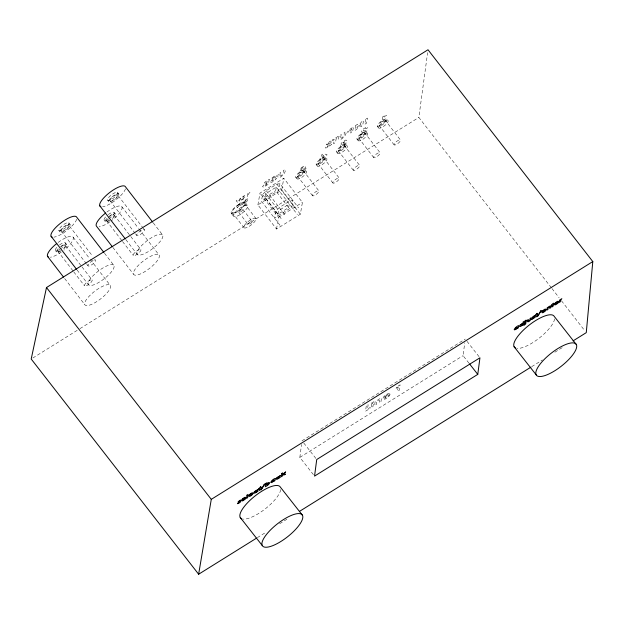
<?xml version="1.0" encoding="UTF-8"?>
<svg xmlns="http://www.w3.org/2000/svg" width="624" height="624" viewBox="0 0 624 624"><rect width="100%" height="100%" fill="white"/><g stroke="black" fill="none" stroke-linecap="round" stroke-linejoin="round"><path stroke-width="0.47" stroke-dasharray="3.12 2.34" d="M313.373 474.607L299.84 457.376L301.532 444.475M468.944 363.145L463.055 355.657L464.755 342.755M551.374 287.789L418.844 117.437L427.619 52.627M257.899 204.883L259.974 193.097L283.795 178.253L302.414 202.418L300.347 214.196L276.526 229.039L257.899 204.883L281.72 190.031L283.795 178.253M280.059 225.35L261.433 201.185L262.603 194.54L266.245 190.679L276.806 184.096L279.95 183.729L298.568 207.886M278.101 214.188L278.741 210.569L289.302 203.978L288.67 207.597L278.101 214.188L265.083 197.293L265.715 193.674L276.284 187.091L297.398 214.539M288.67 207.597L275.652 190.71L276.284 187.091M279.95 183.729L278.78 190.382L261.433 201.185M276.526 229.039L278.593 217.261L259.974 193.097M331.445 141.913L327.358 146.64L331.57 144.121L330.876 144.986L327.6 147.545L325.595 148.052L325.829 146.874L329.768 142.498L327.467 144.214L326.196 144.448L329.706 141.554A3.229 0.975 -37.6 0 1 331.009 141.055L331.523 141.11A2.847 0.858 -37.6 0 1 331.445 141.913M265.083 197.293L275.652 190.71M32.854 357.997L79.139 329.144M79.966 328.63L418.844 117.437M278.593 217.261L302.414 202.418M302.016 440.794L465.239 339.074M299.84 457.376L463.055 355.657M257.314 537.662L265.582 532.514M279.63 523.754L287.898 518.606M531.726 366.647L542.467 359.947M554.869 352.217L563.129 347.069M467.002 341.32L479.357 357.053M303.787 443.04L316.142 458.773M551.975 288.553L559.135 297.765M561.522 300.83L584.805 330.759M386.981 119.239A5.998 1.81 -37.6 0 1 380.492 126.017A5.998 1.81 -37.6 0 1 379.049 123.178A5.998 1.81 -37.6 0 1 386.981 119.239L388.144 120.744A5.998 1.81 -37.6 0 1 381.654 127.53A5.998 1.81 -37.6 0 1 380.211 124.683A5.998 1.81 -37.6 0 1 388.144 120.744M385.375 120.424A4.001 1.209 -37.6 0 1 381.053 124.948A4.001 1.209 -37.6 0 1 380.086 123.053A4.001 1.209 -37.6 0 1 385.375 120.424L400.507 140.057A4.001 1.209 -37.6 0 1 396.178 144.581A4.001 1.209 -37.6 0 1 395.218 142.685A4.001 1.209 -37.6 0 1 400.507 140.057M378.971 125.19L394.095 144.823M377.364 126.383L378.526 127.897M366.577 131.953A5.998 1.81 -37.6 0 1 360.087 138.731A5.998 1.81 -37.6 0 1 358.644 135.892A5.998 1.81 -37.6 0 1 366.577 131.953L367.739 133.458A5.998 1.81 -37.6 0 1 361.249 140.244A5.998 1.81 -37.6 0 1 359.814 137.397A5.998 1.81 -37.6 0 1 367.739 133.458M364.978 133.138A4.001 1.209 -37.6 0 1 360.649 137.662A4.001 1.209 -37.6 0 1 359.689 135.767A4.001 1.209 -37.6 0 1 364.978 133.138L380.102 152.771A4.001 1.209 -37.6 0 1 375.781 157.295A4.001 1.209 -37.6 0 1 374.821 155.399A4.001 1.209 -37.6 0 1 380.102 152.771M358.566 137.904L373.698 157.537M356.959 139.097L358.129 140.611M346.172 144.667A5.998 1.81 -37.6 0 1 339.682 151.445A5.998 1.81 -37.6 0 1 338.247 148.606A5.998 1.81 -37.6 0 1 346.172 144.667L347.342 146.172A5.998 1.81 -37.6 0 1 340.844 152.958A5.998 1.81 -37.6 0 1 339.409 150.119A5.998 1.81 -37.6 0 1 347.342 146.172M344.573 145.86A4.001 1.209 -37.6 0 1 340.244 150.376A4.001 1.209 -37.6 0 1 339.284 148.481A4.001 1.209 -37.6 0 1 344.573 145.86L359.705 165.485A4.001 1.209 -37.6 0 1 355.376 170.009A4.001 1.209 -37.6 0 1 354.416 168.113A4.001 1.209 -37.6 0 1 359.705 165.485M338.161 150.626L353.293 170.251M336.562 151.811L337.724 153.325M325.775 157.381A5.998 1.81 -37.6 0 1 319.285 164.167A5.998 1.81 -37.6 0 1 317.842 161.32A5.998 1.81 -37.6 0 1 325.775 157.381L326.937 158.894A5.998 1.81 -37.6 0 1 320.447 165.672A5.998 1.81 -37.6 0 1 319.004 162.833A5.998 1.81 -37.6 0 1 326.937 158.894M324.168 158.574A4.001 1.209 -37.6 0 1 319.847 163.09A4.001 1.209 -37.6 0 1 318.88 161.203A4.001 1.209 -37.6 0 1 324.168 158.574L339.3 178.199A4.001 1.209 -37.6 0 1 334.971 182.723A4.001 1.209 -37.6 0 1 334.012 180.827A4.001 1.209 -37.6 0 1 339.3 178.199M317.764 163.34L332.888 182.965M316.157 164.525L317.32 166.039M305.37 170.095A5.998 1.81 -37.6 0 1 298.88 176.881A5.998 1.81 -37.6 0 1 297.437 174.034A5.998 1.81 -37.6 0 1 305.37 170.095L306.532 171.608A5.998 1.81 -37.6 0 1 300.043 178.386A5.998 1.81 -37.6 0 1 298.607 175.547A5.998 1.81 -37.6 0 1 306.532 171.608M303.771 171.288A4.001 1.209 -37.6 0 1 299.442 175.812A4.001 1.209 -37.6 0 1 298.483 173.917A4.001 1.209 -37.6 0 1 303.771 171.288L318.895 190.921A4.001 1.209 -37.6 0 1 314.574 195.437A4.001 1.209 -37.6 0 1 313.615 193.541A4.001 1.209 -37.6 0 1 318.895 190.921M297.359 176.054L312.491 195.686M295.753 177.247L296.923 178.753M281.72 190.031L300.347 214.196M276.806 184.096L295.433 208.26M266.245 190.679L284.864 214.843M265.715 193.674L278.741 210.569M262.603 194.54L281.229 218.696M245.372 202.792L247.697 205.819M244.327 203.463L255.965 218.564M242.853 209.344L252.158 221.419M238.813 212.347L248.126 224.422M232.214 212.472L243.851 227.573M231.169 213.143L233.501 216.161M153.254 222.846L162.716 235.115A15.998 4.828 -37.6 0 1 145.408 253.204A15.998 4.828 -37.6 0 1 141.562 245.622A15.998 4.828 -37.6 0 1 162.716 235.115M117.694 192.574A6.295 1.903 -37.6 0 1 110.885 199.696A6.295 1.903 -37.6 0 1 109.372 196.708A6.295 1.903 -37.6 0 1 117.694 192.574L118.864 194.087A6.295 1.903 -37.6 0 1 112.047 201.209A6.295 1.903 -37.6 0 1 110.534 198.221A6.295 1.903 -37.6 0 1 118.864 194.087M117.655 194.984A4.789 1.443 -37.6 0 1 112.468 200.398A4.789 1.443 -37.6 0 1 111.322 198.128A4.789 1.443 -37.6 0 1 117.655 194.984L142.639 227.401M143.231 228.166L144.425 229.71A4.789 1.443 -37.6 0 1 139.238 235.131A4.789 1.443 -37.6 0 1 138.091 232.861A4.789 1.443 -37.6 0 1 144.425 229.71M106.907 212.035A15.998 4.828 -37.6 0 1 121.937 206.879L138.489 228.353M139.082 229.117L159.182 255.193A15.998 4.828 -37.6 0 1 141.874 273.281A15.998 4.828 -37.6 0 1 138.037 265.707A15.998 4.828 -37.6 0 1 159.182 255.193M109.972 200.694L134.963 233.103M135.556 233.875L136.742 235.42M107.601 200.078L108.771 201.591M108.264 214.578A6.295 1.903 -37.6 0 1 114.184 212.542L115.354 214.055A6.295 1.903 -37.6 0 1 111.173 219.531M114.145 214.952L140.915 249.686A4.789 1.443 -37.6 0 1 135.728 255.099A4.789 1.443 -37.6 0 1 134.581 252.829A4.789 1.443 -37.6 0 1 140.915 249.686M125.845 239.608L137.077 254.179M106.462 220.662L121.93 240.731M122.53 241.496L133.232 255.395M104.091 220.054L105.261 221.559M112.858 247.416L133.544 274.256M104.497 253.235L113.95 265.504A15.998 4.828 -37.6 0 1 96.642 283.592A15.998 4.828 -37.6 0 1 92.804 276.011A15.998 4.828 -37.6 0 1 113.95 265.504M68.936 222.963A6.295 1.903 -37.6 0 1 62.119 230.084A6.295 1.903 -37.6 0 1 60.606 227.097A6.295 1.903 -37.6 0 1 68.936 222.963L70.099 224.476A6.295 1.903 -37.6 0 1 63.289 231.598A6.295 1.903 -37.6 0 1 61.776 228.61A6.295 1.903 -37.6 0 1 70.099 224.476M68.89 225.373A4.789 1.443 -37.6 0 1 63.71 230.786A4.789 1.443 -37.6 0 1 62.556 228.517A4.789 1.443 -37.6 0 1 68.89 225.373L92.687 256.246M73.18 237.268L89.731 258.742M90.324 259.506L110.425 285.589A15.998 4.828 -37.6 0 1 93.116 303.67A15.998 4.828 -37.6 0 1 89.279 296.096A15.998 4.828 -37.6 0 1 110.425 285.589M61.214 231.083L86.198 263.492M86.791 264.264L87.984 265.808M58.843 230.467L60.005 231.98M59.506 244.967A6.295 1.903 -37.6 0 1 65.426 242.931L66.589 244.444A6.295 1.903 -37.6 0 1 62.416 249.92M60.879 246.886A4.789 1.443 -37.6 0 1 65.38 245.341L81.44 266.183M82.04 266.955L92.149 280.075A4.789 1.443 -37.6 0 1 86.97 285.488A4.789 1.443 -37.6 0 1 85.816 283.218A4.789 1.443 -37.6 0 1 92.149 280.075M77.08 269.997L88.312 284.567M57.704 251.051L73.172 271.12M73.765 271.892L84.474 285.784M55.333 250.442L56.495 251.948M64.685 278.569L84.786 304.652M280.699 489.59A25.194 8.221 -38.1 0 1 265.481 508.685A25.194 8.221 -38.1 0 1 243.227 519.121M554.596 318.887A25.194 8.221 -38.1 0 1 539.378 337.982A25.194 8.221 -38.1 0 1 517.124 348.418M58.141 242.424A15.998 4.828 -37.6 0 1 73.047 237.05A15.998 4.828 -37.6 0 1 63.905 250.154M61.23 252.143A15.998 4.828 -37.6 0 1 50.365 257.236M76.69 219.258A15.998 4.828 -37.6 0 1 67.213 230.24A15.998 4.828 -37.6 0 1 53.898 237.159M94.068 260.013A4.789 1.443 -37.6 0 1 94.318 262.665A4.789 1.443 -37.6 0 1 88.288 266.05A4.789 1.443 -37.6 0 1 91.159 261.643M92.173 260.949A4.789 1.443 -37.6 0 1 93.163 260.395M65.38 245.341A4.789 1.443 -37.6 0 1 62.205 249.506M60.2 250.762A4.789 1.443 -37.6 0 1 59.046 248.492M65.426 242.931A6.295 1.903 -37.6 0 1 61.253 248.407M59.92 249.319A6.295 1.903 -37.6 0 1 55.489 250.63A6.295 1.903 -37.6 0 1 57.104 247.073M60.668 246.472A6.295 1.903 -37.6 0 1 66.589 244.444M61.082 250.832A6.295 1.903 -37.6 0 1 56.651 252.143A6.295 1.903 -37.6 0 1 58.266 248.578M121.937 206.879A15.998 4.828 -37.6 0 1 111.337 220.787M109.988 221.754A15.998 4.828 -37.6 0 1 99.13 226.847M125.455 188.861A15.998 4.828 -37.6 0 1 115.978 199.852A15.998 4.828 -37.6 0 1 102.656 206.77M108.67 217.277A4.789 1.443 -37.6 0 1 113.841 214.711A4.789 1.443 -37.6 0 1 111.938 218.338M108.958 220.366A4.789 1.443 -37.6 0 1 107.812 218.096M114.184 212.542A6.295 1.903 -37.6 0 1 110.011 218.018M108.677 218.93A6.295 1.903 -37.6 0 1 104.247 220.241A6.295 1.903 -37.6 0 1 105.862 216.684M109.434 216.083A6.295 1.903 -37.6 0 1 115.354 214.055M109.84 220.444A6.295 1.903 -37.6 0 1 105.417 221.754A6.295 1.903 -37.6 0 1 107.024 218.189M270.364 181.958C272.017 183.464 275.239 179.868 276.448 178.464L272.236 180.983L276.323 176.257A2.847 0.858 -37.6 0 0 276.401 175.453L275.894 175.399A3.229 0.975 -37.6 0 0 274.583 175.898L271.073 178.792L272.345 178.565L274.646 176.849L270.364 181.958M299.481 171.943C301.228 173.706 304.91 170.001 306.072 168.168C301.408 172.497 299.325 170.843 305.479 167.653L304.785 165.586L300.214 168.433L300.058 169.322L303.241 167.341L303.482 168.004L301.072 169.697L299.481 171.943M381.358 398.705L381.014 401.591L379.22 402.706C381.217 397.449 375.227 401.778 376.42 404.453L374.603 405.584L375.118 401.669L379.603 398.806L381.358 398.705M279.794 175.547C280.925 177.629 284.474 172.107 283.234 170.609L285.098 169.439C287.11 173.511 274.856 183.027 278.483 173.566L280.348 172.403L279.794 175.547M340.626 137.639C341.757 139.729 345.306 134.199 344.066 132.701L345.93 131.539C347.942 135.611 335.689 145.119 339.316 135.658L341.18 134.495L340.626 137.639M366.257 405.928L365.563 411.216L370.126 408.369L370.258 407.41L367.544 409.102L368.113 404.765L366.257 405.928M371.662 403.822L371.147 407.737L372.957 406.606L373.472 402.691L371.662 403.822M398.112 386.942L397.535 391.287L399.383 390.14L400.078 384.844L397.301 386.576L396.1 388.198L398.112 386.942M390.257 394.118C380.234 400.826 385.538 398.042 389.626 395.522C379.54 405.499 381.872 393.713 390.109 393.409L390.257 394.118M241.558 199.649L241.465 200.187C250.934 195.429 238.407 199.251 245.63 195.367A2.301 0.694 -37.6 0 0 244.99 195.359L243.391 196.24A2.09 0.632 -37.6 0 0 242.221 197.348L242.096 198.338L243.649 198.346L241.558 199.649M245.926 200.53L244.444 202.496L247.354 200.507L247.112 201.029A2.231 0.671 -37.6 0 1 246.332 201.895L243.539 203.385L243.43 202.738L244.577 201.568L243.875 201.614A1.747 0.53 -37.6 0 1 244.031 201.068L244.444 200.585A2.036 0.616 -37.6 0 1 245.349 199.828C251.862 196.693 241.831 202.215 245.926 200.53M247.79 193.541L247.26 196.576L248.368 195.881L248.804 193.393L250.006 192.644L247.79 193.541M266.893 183.316L266.666 184.61L264.397 185.726L266.893 183.316M267.228 181.397L267.041 182.458L265.434 183.175L267.228 181.397M269.248 179.322L268.367 184.369C266.854 184.642 263.882 188.386 262.509 186.709L264.451 184.33C261.908 183.433 268.156 180.032 269.248 179.322M275.629 211.427L274.459 218.08L291.798 207.269L292.968 200.624L289.832 200.99L279.263 207.574L275.629 211.427M320.026 158.792L319.87 159.682L320.744 159.136L320.557 160.173L322.382 159.034L322.561 158.005L326.828 155.345L326.984 154.456L323.326 153.839L321.469 154.994L320.9 158.246L320.026 158.792M323.014 155.423L322.717 157.115L324.948 155.719L323.014 155.423M332.717 139.768L332.553 140.72L334.331 139.604L333.614 143.707L335.501 142.529L336.219 138.434L337.951 137.35L338.122 136.406L332.717 139.768M344.479 142.444L344.339 143.27C340.392 145.244 343.122 146.882 345.017 143.551L346.858 142.405L346.453 143.27A3.713 1.123 -37.6 0 1 345.15 144.721C343.161 147.209 336.976 148.621 342.233 144.175L341.063 144.245A2.917 0.881 -37.6 0 1 341.32 143.348L342.007 142.529A3.393 1.022 -37.6 0 1 343.512 141.266L345.813 140.049L346.866 140.377C345.836 140.33 340.665 144.16 344.479 142.444M351.117 130.9L350.743 133.037L352.599 131.875L353.488 126.828L348.512 130.244L347.474 132.311L351.117 130.9M351.46 128.926L351.281 129.956L349.237 130.915L351.46 128.926M355.711 125.44L354.822 130.486L356.616 129.371L361.374 123.458L360.789 126.773L362.645 125.611L363.535 120.565L361.748 121.68L356.99 127.6L357.575 124.285L355.711 125.44M360.828 134.285L360.672 135.174L367.52 130.494L363.964 130.837L363.238 130.369A1.552 0.468 -37.6 0 1 364.151 129.246L365.648 128.474L365.968 128.833L367.778 127.702L367.622 127.148A3.838 1.162 -37.6 0 0 366.553 127.14L363.886 128.606A3.479 1.053 -37.6 0 0 361.943 130.447L361.405 131.446L361.725 132.109L364.315 132.116L360.828 134.285M365.633 119.254L364.744 124.301L366.592 123.154L367.481 118.108L365.633 119.254M382.871 116.805L381.982 121.852L383.83 120.705L384.556 116.555L386.568 115.3L385.648 115.073L382.871 116.805M373.854 401.56C371.717 405.085 370.89 401.287 373.854 401.56M240.287 198.221L238.438 201.287L237.315 200.07L236.168 200.788L237.752 202.496L238.828 201.825L241.433 197.504L240.287 198.221M238.75 206.131L237.026 207.761L239.811 203.33L240.942 202.628L242.674 204.243L238.75 206.131M240.232 203.783L239.265 205.312L240.833 204.337L240.232 203.783M384.946 396.607L384.587 397.114C391.49 393.385 387.293 393.923 384.946 396.607M238.828 204.805L237.221 205.897A7.558 2.278 -37.6 0 0 232.151 211.786A7.558 2.278 -37.6 0 0 236.153 212.012L237.713 211.13A7.558 2.278 -37.6 0 0 244.39 204.149A7.558 2.278 -37.6 0 0 238.828 204.805M241.02 209.789L240.482 210.155A2.519 0.757 -37.6 0 0 238.789 212.113A2.519 0.757 -37.6 0 0 240.123 212.191L240.646 211.895A2.519 0.757 -37.6 0 0 242.869 209.57A2.519 0.757 -37.6 0 0 241.02 209.789M250.466 219.905L248.867 220.997A7.558 2.278 -37.6 0 0 243.789 226.879A7.558 2.278 -37.6 0 0 247.79 227.113L249.358 226.231A7.558 2.278 -37.6 0 0 256.027 219.25A7.558 2.278 -37.6 0 0 250.466 219.905M250.325 221.871L249.795 222.238A2.519 0.757 -37.6 0 0 248.102 224.195A2.519 0.757 -37.6 0 0 249.436 224.273L249.959 223.977A2.519 0.757 -37.6 0 0 252.182 221.653A2.519 0.757 -37.6 0 0 250.325 221.871M239.148 204.134L237.276 205.39A8.814 2.66 -37.6 0 0 232.253 213.743A8.814 2.66 -37.6 0 0 244.351 205.663A8.814 2.66 -37.6 0 0 239.148 204.134M241.48 207.152L239.608 208.408A8.814 2.66 -37.6 0 0 234.585 216.77A8.814 2.66 -37.6 0 0 246.675 208.681A8.814 2.66 -37.6 0 0 241.48 207.152"/><path stroke-width="0.94" d="M256.487 538.177L198.635 574.236L31.2 359.026L46.488 287.539L428.009 49.764L592.8 261.581L586.271 332.647L573.05 340.891M477.766 374.384L479.942 357.802L316.727 459.521L314.551 476.104L477.766 374.384L469.529 363.893M198.635 574.236L211.279 499.356L46.488 287.539M211.279 499.356L592.8 261.581M299.473 511.391L530.899 367.162M576.342 344.549A25.194 8.221 -38.1 0 0 542.857 360.867A25.194 8.221 -38.1 0 0 549.572 373.667A25.194 8.221 -38.1 0 0 576.342 344.549L554.276 316.462A25.194 8.221 -38.1 0 0 527.732 326.251A25.194 8.221 -38.1 0 0 515.798 348.145M514.114 346.749L536.18 374.837M302.445 515.252A25.194 8.221 -38.1 0 0 268.96 531.57A25.194 8.221 -38.1 0 0 275.675 544.37A25.194 8.221 -38.1 0 0 302.445 515.252L280.379 487.157A25.194 8.221 -38.1 0 0 253.828 496.954A25.194 8.221 -38.1 0 0 241.901 518.84M240.217 517.444L262.275 545.54M152.662 222.074L125.471 186.794A15.998 4.828 -37.6 0 0 108.779 193.229A15.998 4.828 -37.6 0 0 100.838 206.669M99.832 205.858L125.252 238.836M112.265 246.652L96.299 225.943A15.998 4.828 -37.6 0 1 105.581 213.049M103.904 252.463L76.705 217.183A15.998 4.828 -37.6 0 0 60.021 223.626A15.998 4.828 -37.6 0 0 52.081 237.058M51.067 236.246L76.495 269.225M47.541 256.331L63.5 277.04M48.555 257.135A15.998 4.828 -37.6 0 1 56.815 243.438M550.945 306.01L550.742 307.741L549.666 308.412C550.859 305.253 547.264 307.858 547.981 309.457L546.897 310.136L547.201 307.788L549.892 306.072L550.945 306.01M528.239 320.642C528.598 321.992 530.634 319.371 530.01 318.505L531.094 317.827C531.976 320.026 526.227 324.199 527.288 320.198L528.388 319.511L528.239 320.642M560.422 300.729L560.29 301.79L559.205 302.461L559.517 300.113L561.842 298.662L560.422 300.729M246.979 495.152L246.55 498.404L247.634 497.726L248.063 494.473L246.979 495.152M258.96 488.514L258.89 489.021L259.451 488.678L259.21 490.519L260.294 489.84L261.245 487.087L260.606 487.492L260.715 486.626L258.96 488.514M265.699 483.475L265.278 486.736C266.861 486.47 272.501 481.291 268.039 482.797A2.262 0.733 -38.1 0 0 266.955 483.639L266.627 483.974L266.783 482.804L265.699 483.475M273.897 481.135L274.95 480.706L275.262 478.358C272.353 478.998 267.524 485.612 273.897 481.135M281.713 473.499L281.284 476.759L282.368 476.081L282.508 474.997L284.209 474.934L285.558 474.092L283.631 474.17L285.644 471.884L282.555 474.7L282.797 472.828L281.713 473.499M517.319 328.341L518.372 327.912L518.684 325.564C515.783 326.204 510.947 332.818 517.319 328.341M522.709 324.979L523.762 324.55L524.191 321.298L523.099 321.976L522.951 323.138L520.135 324.917L519.433 326.407L520.564 326.524L522.709 324.979M523.918 324.792L523.856 325.26L525.72 323.864L526.227 320.861L525.135 321.539L524.768 324.176L523.918 324.792M535.353 315.175L535.283 315.682L535.844 315.331L535.603 317.171L536.687 316.501L537.638 313.747L536.999 314.145L537.108 313.279L535.353 315.175M551.671 305.003L551.608 305.51L552.162 305.159L551.92 307L553.012 306.322L553.964 303.576L553.316 303.974L553.433 303.108L551.671 305.003M245.942 497.757L242.424 500.05L245.56 498.599C244.912 499.45 241.675 502.281 241.472 500.269A2.707 0.881 -38.1 0 1 242.151 499.262C242.947 498.537 245.24 496.283 245.942 497.757M253.118 493.288L249.608 495.581L252.743 494.13C252.096 494.972 248.859 497.804 248.648 495.791A2.707 0.881 -38.1 0 1 249.335 494.785C250.13 494.06 252.424 491.806 253.118 493.288M546.164 309.566L542.646 311.86L545.789 310.409C545.142 311.251 541.897 314.083 541.694 312.078A2.707 0.881 -38.1 0 1 542.373 311.064C543.169 310.339 545.462 308.092 546.164 309.566M558.73 301.735L555.22 304.028L558.355 302.578C557.708 303.42 554.463 306.251 554.26 304.239A2.707 0.881 -38.1 0 1 554.947 303.233C555.742 302.507 558.035 300.261 558.73 301.735M274.069 480.176C271.853 483.982 271.105 479.708 274.069 480.176M517.491 327.382C515.284 331.188 514.527 326.914 517.491 327.382M522.873 324.02C520.666 327.834 519.917 323.56 522.873 324.02M266.503 484.754C268.648 486.377 269.958 480.496 266.503 484.754M254.927 491.985L255.372 492.367L258.102 490.807A2.761 0.897 -38.1 0 1 256.675 492.125L254.662 493.217L253.796 492.82A2.761 0.897 -38.1 0 1 254.6 491.501L258.344 489.333L255.333 491.408A1.482 0.484 -38.1 0 0 254.927 491.985M277.126 478.148L277.571 478.53L280.301 476.97A2.761 0.897 -38.1 0 1 278.873 478.288L276.861 479.38L275.995 478.982A2.761 0.897 -38.1 0 1 276.799 477.672L280.543 475.504L277.532 477.571A1.482 0.484 -38.1 0 0 277.126 478.148M240.677 501.446L240.388 502.008A1.724 0.562 -38.1 0 1 239.671 502.702L237.557 503.693L239.608 502.195L237.9 502.203L239.398 500.651A2.176 0.71 -38.1 0 1 240.778 500.152L238.961 501.493L240.677 501.446M534.698 317.117L534.409 317.678A1.724 0.562 -38.1 0 1 533.692 318.373L531.578 319.363L533.629 317.866L531.921 317.873L533.419 316.321A2.176 0.71 -38.1 0 1 534.799 315.822L532.951 317.242L534.698 317.117M525.135 320.861C525.985 321.844 527.077 318.677 525.135 320.861M264.202 484.403L261.066 489.879L264.982 483.92L264.202 484.403M540.595 311.064L537.459 316.532L541.375 310.573L540.595 311.064M242.752 499.255L244.897 498.085L242.752 499.255M249.935 494.777L252.073 493.615L249.935 494.777M542.974 311.064L545.119 309.894L542.974 311.064M555.539 303.225L557.684 302.063L555.539 303.225"/></g></svg>
